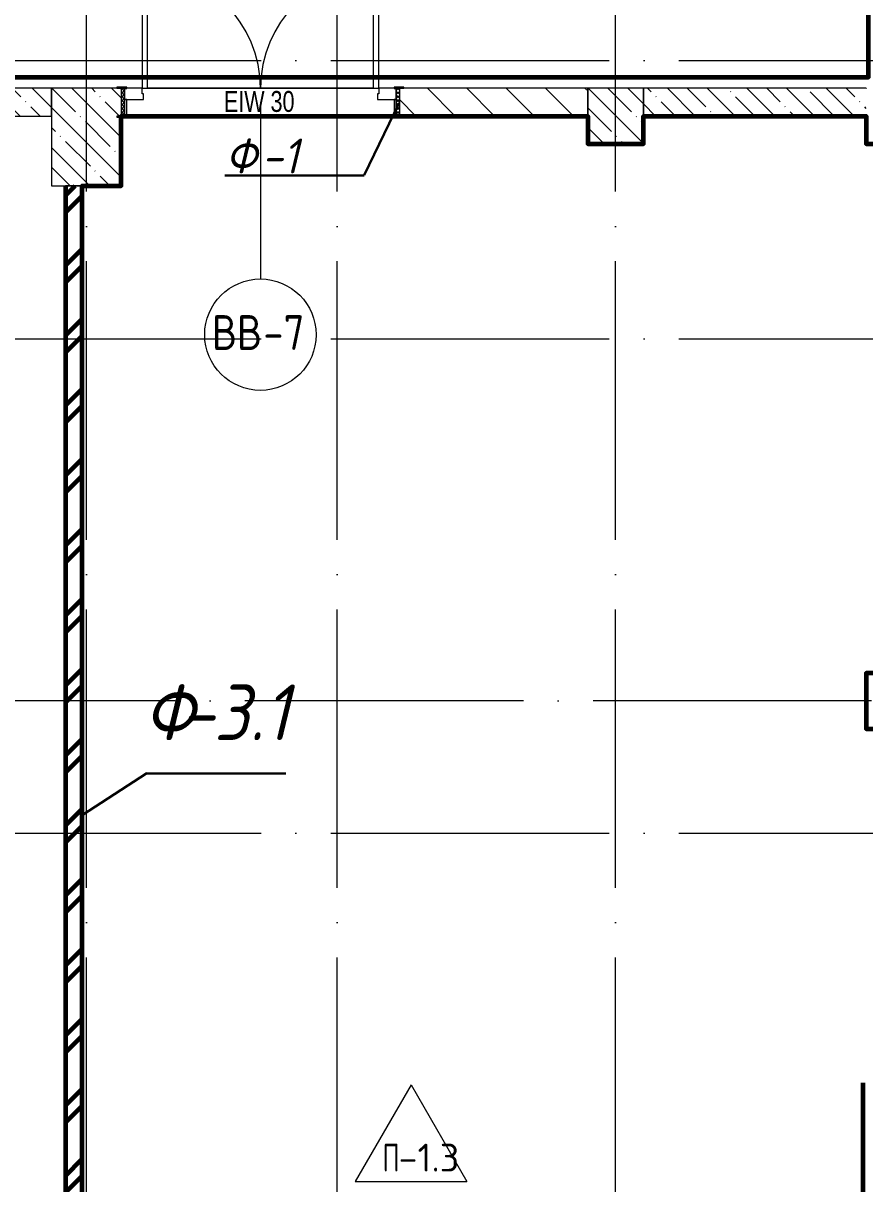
# Model space of a CAD drawing. Header units: millimetres. Extents: x -592259 to 288321, y -552984 to 293768.
# Drawn here: x 142535 to 148577, y 37456 to 45792 of the extents above; entities that cross this region are included whole.
import ezdxf

# ---------------------------------------------------------------- set-up
doc = ezdxf.new("R2010")
doc.units = ezdxf.units.MM
doc.linetypes.add('ADSK_Линия сетки', pattern=[2500, 2000, -250, 0, -250])
for name, color, linetype, lineweight in [('0) кирпич', 30, 'Continuous', 60), ('2)Фарх готовы', 3, 'Continuous', 30), ('2)Фархверки', 40, 'Continuous', 30), ('4.1) Штук. 3 вып', 6, 'Continuous', 60), ('4.1) Штук. 3.1 вып', 6, 'Continuous', 60), ('4.1.1) Штук.  швы3 вып.', 6, 'Continuous', 60), ('A-DOOR-____-IDEN', 250, 'Continuous', 9), ('A-DOOR-____-MCUT', 250, 'Continuous', 5), ('A-DOOR-____-OTLN', 250, 'Continuous', 5), ('A-DOOR-FRAM-MCUT', 250, 'Continuous', 5), ('A-DOOR-FRAM-OTLN', 250, 'Continuous', 5), ('A-FLOR-____-IDEN', 250, 'Continuous', 9), ('A-FLOR-____-OTLN', 250, 'Continuous', 9), ('A-WALL-____-MCUT', 250, 'Continuous', 13), ('A-WALL-____-PATT', 250, 'Continuous', 13), ('I-WALL-____-OTLN', 250, 'Continuous', 9), ('S-COLS-____-MCUT', 250, 'Continuous', 25), ('S-COLS-____-OTLN', 250, 'Continuous', 9), ('S-GRID-____-OTLN', 250, 'Continuous', 9)]:
    doc.layers.add(name, color=color, linetype=linetype, lineweight=lineweight)
doc.styles.add('Arial Narrow', font='ARIALN.TTF', dxfattribs={"width": 0.9, "height": 150})
doc.styles.add('GOST Common_1', font='', dxfattribs={"width": 0.9, "height": 250})
doc.styles.add('ISOCPEUR_2', font='isocpeur.ttf', dxfattribs={"height": 160})
doc.styles.add('ISOCPEUR_I', font='isocpeui.ttf', dxfattribs={"width": 0.9, "height": 12.5})
doc.styles.get('GOST Common_1').set_extended_font_data('GOST Common')
pattern_1 = [(135, (12287.91, -0.0006), (-142.5612, -142.5612), []), (135, (12430.48, -0.0006), (-142.5612, -142.5612), [252.016, -50.403, 3.353, -47.05])]

# ---------------------------------------------------------------- blocks, each defined once
blk = doc.blocks.new('Дверь_СКБ_2Ст_Внутренняя1 - Н_ВВ-7_2000x2600h_Фрамуга сверху-42056825-АР1_Маркировочный план 1 этажа С2и3')
at = {"layer": 'A-DOOR-____-OTLN'}
h = blk.add_hatch(dxfattribs=at)
h.set_pattern_fill('FP_17', color=256, style=0, pattern_type=2)
h.set_pattern_definition([(135, (1301.41, 164.685), (-14.1421, -14.1421), []), (225, (1301.41, 164.685), (14.1421, -14.1421), [])])
h.paths.add_polyline_path([(1012.5, -100), (1012.5, 100), (987.5, 100), (987.5, -100)])
at = {"layer": 'A-DOOR-FRAM-OTLN'}
h = blk.add_hatch(dxfattribs=at)
h.set_pattern_fill('FP_18', color=256, style=0, pattern_type=2)
h.set_pattern_definition([(45, (-821.384, 164.685), (-14.1421, 14.1421), []), (135, (-821.384, 164.685), (-14.1421, -14.1421), [])])
h.paths.add_polyline_path([(-987.5, -100), (-962.5, -100), (-962.5, 100), (-987.5, 100), (-987.5, 20)])
at = {"layer": 'A-DOOR-____-MCUT'}
for p, q in [((-837.5, 950), (-837.5, 100)), ((-797.5, 950), (-837.5, 950)), ((-797.5, 100), (-797.5, 950)), ((862.5, 950), (822.5, 950)), ((822.5, 950), (822.5, 100)), ((862.5, 100), (862.5, 950)), ((-837.5, 100), (-797.5, 100)), ((822.5, 100), (862.5, 100))]:
    blk.add_line(p, q, dxfattribs=at)
at = {"layer": 'A-DOOR-____-OTLN'}
for centre, start, end in [((-837.5, 100), 0, 90), ((862.5, 100), 90, 180)]:
    blk.add_arc(centre, 850, start, end, dxfattribs=at)
at = {"layer": 'A-DOOR-FRAM-MCUT'}
for p, q in [((-947.5, 108), (-1017.5, 108)), ((-1017.5, 108), (-1017.5, 100)), ((-1017.5, 100), (-947.5, 100)), ((-962.5, 100), (-987.5, 100)), ((-987.5, 100), (-987.5, -100)), ((-837.5, 100), (-962.5, 100)), ((-962.5, 100), (-962.5, 20)), ((-962.5, -100), (-962.5, 100)), ((-947.5, 100), (-962.5, 100)), ((-962.5, 100), (-962.5, 99)), ((-962.5, 99), (-947.5, 99)), ((-947.5, 100), (-947.5, 108)), ((-947.5, 99), (-947.5, 100)), ((-837.5, 60), (-837.5, 100)), ((862.5, 100), (862.5, 60)), ((987.5, 100), (862.5, 100)), ((1042.5, 108), (972.5, 108)), ((972.5, 108), (972.5, 100)), ((987.5, 100), (972.5, 100)), ((972.5, 100), (972.5, 99)), ((972.5, 100), (1042.5, 100)), ((972.5, 99), (987.5, 99)), ((987.5, 20), (987.5, 100)), ((1012.5, 100), (987.5, 100)), ((987.5, 100), (987.5, -100)), ((987.5, 99), (987.5, 100)), ((1012.5, -100), (1012.5, 100)), ((1042.5, 100), (1042.5, 108)), ((-962.5, 20), (-827.5, 20)), ((-947.5, 20), (-962.5, 20)), ((-962.5, 20), (-962.5, -100)), ((-947.5, -100), (-947.5, 20)), ((-827.5, 60), (-837.5, 60)), ((-827.5, 20), (-827.5, 60)), ((862.5, 60), (852.5, 60)), ((852.5, 60), (852.5, 20)), ((852.5, 20), (987.5, 20)), ((987.5, 20), (972.5, 20)), ((972.5, 20), (972.5, -100)), ((987.5, -100), (987.5, 20)), ((-947.5, -100), (-1017.5, -100)), ((-1017.5, -100), (-1017.5, -108)), ((-1017.5, -108), (-947.5, -108)), ((-987.5, -100), (-962.5, -100)), ((-962.5, -100), (-947.5, -100)), ((-947.5, -108), (-947.5, -100)), ((972.5, -100), (987.5, -100)), ((1042.5, -100), (972.5, -100)), ((972.5, -100), (972.5, -108)), ((972.5, -108), (1042.5, -108)), ((987.5, -100), (1012.5, -100)), ((1042.5, -108), (1042.5, -100))]:
    blk.add_line(p, q, dxfattribs=at)
blk = doc.blocks.new('ADSK_Марка_Дверь - Типоразмер_ADSK_Марка-30565456-АР1_Маркировочный план 1 этажа С2и3')
at = {"layer": 'A-DOOR-____-IDEN'}
blk.add_circle((0, 0), 4, dxfattribs=at)
blk = doc.blocks.new('AAR_СКБ_Марка_Перекрытия - Марка пола-17325028-АР1_Маркировочный план 1 этажа С2и3')
at = {"layer": 'A-FLOR-____-IDEN'}
for p, q in [((0, 6.932), (-4.002, 0)), ((0, 6.932), (4.002, 0)), ((-4.002, 0), (4.002, 0))]:
    blk.add_line(p, q, dxfattribs=at)

msp = doc.modelspace()

# ---------------------------------------------------------------- hatches: boundary and pattern name
at = {"layer": '0) кирпич'}
h = msp.add_hatch(dxfattribs=at)
h.set_pattern_fill('FP_4', color=256, style=0, pattern_type=2)
h.set_pattern_definition([(45, (12287.9, -0.0006), (-251.4472, 251.4472), []), (45, (12287.9, 381), (-251.4472, 251.4472), [])])
h.paths.add_polyline_path([(142957.8919, 28825), (142957.8919, 36475), (142837.8919, 36475), (142837.8919, 28825)])
h.paths.add_polyline_path([(142837.8919, 36975), (142957.8919, 36975), (142957.8919, 44625), (142837.8919, 44625), (142837.8919, 37123.457)])
at = {"layer": 'A-WALL-____-PATT', "lineweight": 15, "true_color": 0x000000}
h = msp.add_hatch(dxfattribs=at)
h.set_pattern_fill('FP_1', color=18, style=0, pattern_type=2)
h.set_pattern_definition(pattern_1)
h.paths.add_polyline_path([(142640.0321, 45124.9684), (142737.8919, 45124.9684), (142737.8919, 45324.9684), (137237.8919, 45324.9684), (137237.8919, 45124.9684), (142612.9138, 45124.9684)])
h = msp.add_hatch(dxfattribs=at)
h.set_pattern_fill('FP_2', color=18, style=0, pattern_type=2)
h.set_pattern_definition([(135, (12287.91, -0.0006), (-141.42136, -141.42136), [])])
h.paths.add_polyline_path([(145237.8919, 45124.9684), (146587.8919, 45124.9684), (146587.8919, 45324.9684), (145237.8919, 45324.9684)])
h = msp.add_hatch(dxfattribs=at)
h.set_pattern_fill('FP_1', color=18, style=0, pattern_type=2)
h.set_pattern_definition(pattern_1)
h.paths.add_polyline_path([(150182.9138, 45124.9684), (152537.9138, 45125.533), (152537.9036, 45324.9673), (148987.9138, 45324.9684), (148987.9138, 45124.9684), (150062.9138, 45124.9684)])
h.paths.add_polyline_path([(148147.6515, 45124.9684), (148587.8919, 45124.9684), (148587.8919, 45324.9684), (146987.8919, 45324.9684), (146987.8919, 45124.9684), (147712.4176, 45124.9684)])
at = {"layer": 'S-COLS-____-OTLN', "lineweight": 5, "true_color": 0x000000}
h = msp.add_hatch(dxfattribs=at)
h.set_pattern_fill('FP_1', color=18, style=0, pattern_type=2)
h.set_pattern_definition(pattern_1)
h.paths.add_polyline_path([(142737.8919, 44625), (143237.8919, 44625), (143237.8919, 45116.9684), (143207.8919, 45116.9684), (143207.8919, 45124.9684), (143237.8919, 45124.9684), (143237.8919, 45324.9684), (142737.8919, 45324.9994), (142737.8919, 44937.0844)])
h = msp.add_hatch(dxfattribs=at)
h.set_pattern_fill('FP_1', color=18, style=0, pattern_type=2)
h.set_pattern_definition(pattern_1)
h.paths.add_polyline_path([(146987.8919, 44925), (146987.8908, 45324.9994), (146587.8919, 45324.9684), (146587.8919, 44925)])

# ---------------------------------------------------------------- linework, layer by layer
at = {"layer": '0) кирпич'}
for p, q in [((142837.8919, 44625), (142837.8919, 36975)), ((142957.8919, 36975), (142957.8919, 44625))]:
    msp.add_line(p, q, dxfattribs=at)
at = {"layer": '2)Фарх готовы'}
for p, q in [((142957.8919, 40103.3434), (143421.5288, 40406.1885)), ((143421.5288, 40403.5446), (144421.5288, 40403.5446))]:
    msp.add_line(p, q, dxfattribs=at)
at = {"layer": '2)Фархверки'}
for p, q in [((145234.8593, 45219.6682), (144983.0717, 44700.8961)), ((143983.0717, 44698.2523), (144983.0717, 44698.2523))]:
    msp.add_line(p, q, dxfattribs=at)
at = {"layer": '4.1) Штук. 3 вып'}
msp.add_lwpolyline([(127824.7634, 45404.9144), (127824.7634, 45285.9905), (124571.1698, 45285.9905), (124571.1698, 43525), (127734.2335, 43525), (127734.2335, 39579.1074), (121660.3221, 39579.1074), (121660.3221, 36903.7903), (123036.2957, 36903.7903), (123036.2957, 36205), (126536.2132, 36205), (126536.2132, 36100), (126536.2132, 24464.5359), (130607.9138, 24464.5359), (130607.9138, 36100), (130607.9138, 43525), (130778.1532, 43525), (130778.1532, 45285.9905), (130778.1532, 45404.9144), (148604.1778, 45404.9144), (148604.1778, 48879.2145), (127824.7634, 48879.2145)], close=True, dxfattribs=at)
at = {"layer": '4.1) Штук. 3.1 вып'}
msp.add_lwpolyline([(145752.9138, 28325.001), (143237.8919, 28325.001), (143237.8919, 28825), (142957.8919, 28825), (142957.8919, 36475), (143250.3185, 36475), (143237.8919, 36975), (142957.8919, 36975), (142957.8919, 44625), (143237.8919, 44625), (143237.8919, 45124.9684), (146587.8919, 45124.9684), (146587.8919, 44925), (146987.8919, 44925), (146987.8919, 45124.9684), (148587.8919, 45124.9684), (148587.8919, 44925), (148787.9138, 44925), (148787.9138, 41125), (148587.8919, 41125), (148587.8919, 40725), (148787.9138, 40725), (148787.9138, 37045), (145752.9138, 37045)], close=True, dxfattribs=at)
at = {"layer": '4.1) Штук. 3.1 вып', "color": 30, "true_color": 0xf26722}
msp.add_lwpolyline([(148566.8489, 37341.8345), (148566.8489, 38181.4487)], dxfattribs=at)
at = {"layer": '4.1.1) Штук.  швы3 вып.'}
for points in [[(142538.4698, 45404.9144), (142987.9138, 45404.9144)], [(142987.9138, 45404.9144), (145491.792, 45404.9144)], [(146458.4766, 45404.9144), (147252.5765, 45404.9144)]]:
    msp.add_lwpolyline(points, dxfattribs=at)
at = {"layer": 'A-DOOR-____-IDEN', "color": 18, "true_color": 0x000000}
msp.add_line((144237.8919, 45224.9684), (144237.8919, 43954.9684), dxfattribs=at)
at = {"layer": 'A-FLOR-____-OTLN', "color": 18, "lineweight": 5, "true_color": 0x000000}
for p, q in [((143427.8919, 45324.9994), (145047.8919, 45324.9994)), ((145047.8919, 45324.9684), (143427.8919, 45324.9684))]:
    msp.add_line(p, q, dxfattribs=at)
at = {"layer": 'A-WALL-____-MCUT', "color": 18, "lineweight": 15, "true_color": 0x000000}
for p, q in [((142737.8919, 45324.9684), (137237.8919, 45324.9684)), ((142737.8919, 45124.9684), (142737.8919, 45324.9684)), ((146587.8919, 45324.9684), (145267.8919, 45324.9684)), ((146587.8919, 45124.9684), (146587.8919, 45324.9684)), ((148587.8919, 45324.9684), (146987.8919, 45324.9684)), ((146987.8919, 45324.9684), (146987.8919, 45124.9684)), ((137237.8919, 45124.9684), (142737.8919, 45124.9684)), ((145267.8919, 45124.9684), (146587.8919, 45124.9684)), ((146987.8919, 45124.9684), (148587.8919, 45124.9684)), ((142957.8919, 44625), (142837.8919, 44625))]:
    msp.add_line(p, q, dxfattribs=at)
at = {"layer": 'I-WALL-____-OTLN', "color": 18, "lineweight": 15, "true_color": 0x000000}
msp.add_line((145197.8919, 45124.9684), (143277.8919, 45124.9684), dxfattribs=at)
at = {"layer": 'S-COLS-____-MCUT', "color": 18, "lineweight": 5, "true_color": 0x000000}
for p, q in [((143207.8919, 45325), (142737.8919, 45325)), ((142737.8919, 45325), (142737.8919, 44625)), ((146987.8919, 45325), (146587.8919, 45325)), ((146987.8919, 44925), (146987.8919, 45325)), ((143237.8919, 44625), (143237.8919, 45116.9684)), ((146587.8919, 45124.9684), (146587.8919, 44925)), ((146587.8919, 44925), (146987.8919, 44925)), ((142737.8919, 44625), (143237.8919, 44625))]:
    msp.add_line(p, q, dxfattribs=at)
at = {"layer": 'S-COLS-____-OTLN', "color": 18, "lineweight": 5, "true_color": 0x000000}
msp.add_line((146587.8919, 45325), (146587.8919, 45124.9684), dxfattribs=at)
at = {"layer": 'S-GRID-____-OTLN', "color": 18, "linetype": 'ADSK_Линия сетки', "true_color": 0x000000}
for p, q in [((142987.9138, -2919.5356), (142987.9138, 61063.6538)), ((144787.9138, -2919.5356), (144787.9138, 61063.6538)), ((146787.9138, -2919.5356), (146787.9138, 61063.6538)), ((77240.3519, 45525), (168626.8279, 45525)), ((77240.3519, 43525), (168626.8279, 43525)), ((168626.8279, 40925), (111607.9138, 40925)), ((77240.3519, 39975), (168626.8279, 39975))]:
    msp.add_line(p, q, dxfattribs=at)

# ---------------------------------------------------------------- block references
at = {"layer": 'A-DOOR-____-IDEN', "color": 18, "true_color": 0x000000, "xscale": 99.99999999999993, "yscale": 99.99999999999993, "zscale": 99.99999999999993}
msp.add_blockref('ADSK_Марка_Дверь - Типоразмер_ADSK_Марка-30565456-АР1_Маркировочный план 1 этажа С2и3', (144237.8919, 43554.9684), dxfattribs=at)
at = {"layer": 'A-DOOR-____-OTLN', "color": 18, "true_color": 0x000000}
msp.add_blockref('Дверь_СКБ_2Ст_Внутренняя1 - Н_ВВ-7_2000x2600h_Фрамуга сверху-42056825-АР1_Маркировочный план 1 этажа С2и3', (144225.3919, 45224.9684), dxfattribs=at)
at = {"layer": 'A-FLOR-____-IDEN', "color": 18, "true_color": 0x000000, "xscale": 99.99999999999993, "yscale": 99.99999999999993, "zscale": 99.99999999999993}
msp.add_blockref('AAR_СКБ_Марка_Перекрытия - Марка пола-17325028-АР1_Маркировочный план 1 этажа С2и3', (145319.3051, 37472.8174), dxfattribs=at)

# ---------------------------------------------------------------- texts
at = {"layer": '2)Фарх готовы', "char_height": 400, "attachment_point": 1, "style": 'ISOCPEUR_I'}
for s, insert, width in [('\\fISOCPEUR|b0|i1|c204|p34|;Ф', (143400.7907, 41042.5975), 312.658125), ('-3.1', (143658.7594, 41042.5975), 705.485)]:
    msp.add_mtext(s, dxfattribs=dict(at, insert=insert, width=width))
at = {"layer": '2)Фархверки', "char_height": 250, "attachment_point": 1, "style": 'ISOCPEUR_I'}
for s, insert, width in [('\\fISOCPEUR|b0|i1|c204|p34|;Ф', (143987.1735, 44963.3877), 312.658125), ('-1', (144245.1422, 44963.3877), 384.81)]:
    msp.add_mtext(s, dxfattribs=dict(at, insert=insert, width=width))
at = {"layer": 'A-DOOR-____-IDEN', "color": 18, "true_color": 0x000000, "attachment_point": 1}
for s, insert, char_height, width, style in [('EIW 30', (143975.5345, 45305.1169), 150, 627.721312, 'Arial Narrow'), ('ВВ', (143889.1345, 43695.419), 250, 447.341625, 'GOST Common_1'), ('-7', (144258.2283, 43695.419), 250, 389.620125, 'GOST Common_1')]:
    msp.add_mtext(s, dxfattribs=dict(at, insert=insert, char_height=char_height, width=width, style=style))
at = {"layer": 'A-FLOR-____-IDEN', "color": 18, "true_color": 0x000000, "char_height": 200, "attachment_point": 1, "style": 'ISOCPEUR_2'}
for s, insert, width in [('\\fISOCPEUR|b0|i0|c204|p34|;\\W.7;П', (145114.0701, 37744.2032), 140.295312), ('-1.3', (145229.8253, 37744.2032), 381.60325)]:
    msp.add_mtext(s, dxfattribs=dict(at, insert=insert, width=width))

doc.saveas('drawing.dxf')
